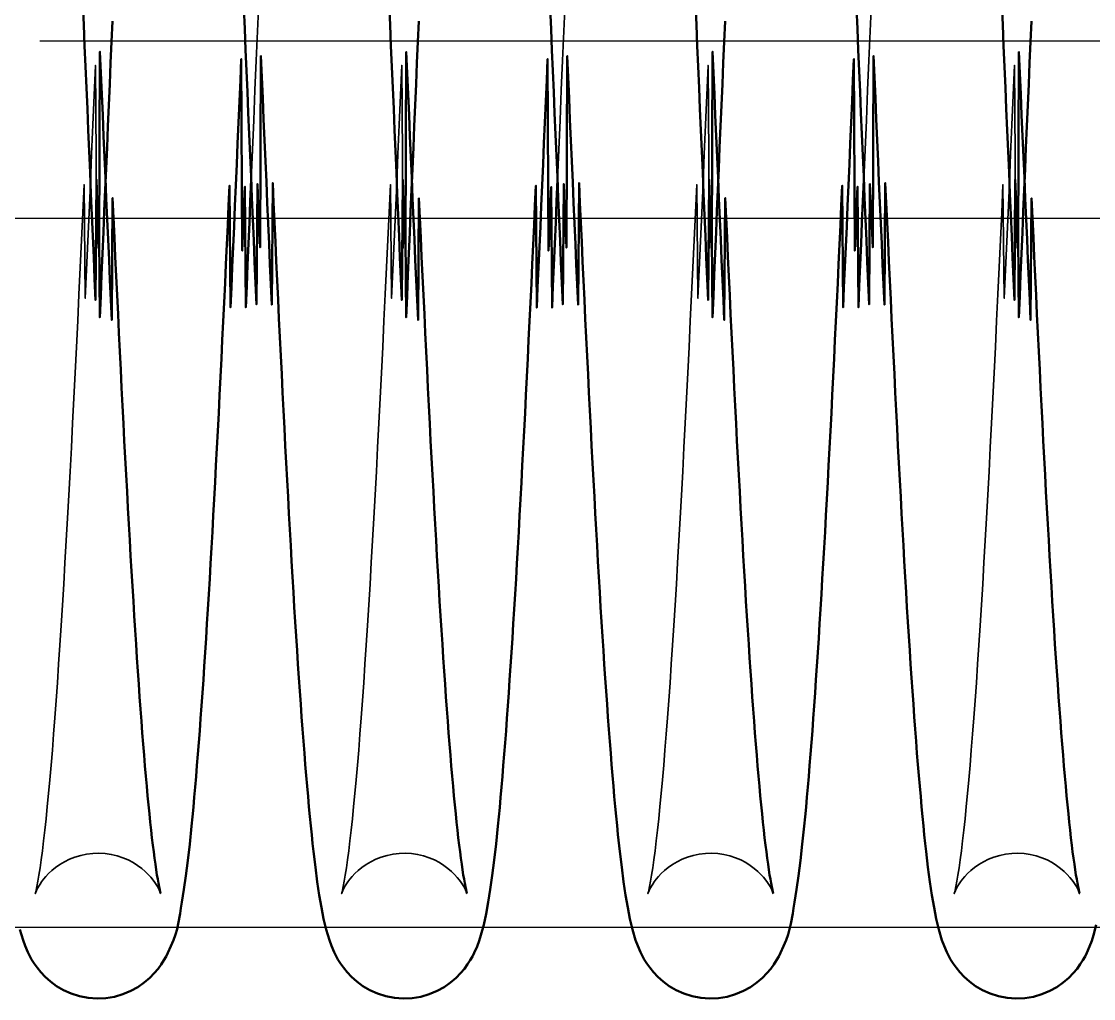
# Model space of a CAD drawing. Header units: millimetres. Extents: x 1448 to 104164, y -19509 to -89.
# Drawn here: x 81476.4 to 81536.9, y -3056.7 to -3001.5 of the extents above; entities that cross this region are included whole.
import ezdxf

# ---------------------------------------------------------------- set-up
doc = ezdxf.new("R2010")
doc.units = ezdxf.units.MM
doc.header["$LTSCALE"] = 60
doc.header["$MEASUREMENT"] = 0
doc.linetypes.add('CENTER', pattern=[2, 1.25, -0.25, 0.25, -0.25])
doc.layers.get('0').update_dxf_attribs({"linetype": 'CONTINUOUS'})
doc.layers.add('cen', color=14, linetype='CONTINUOUS')
doc.layers.add('가려진 것(ISO)', color=7, linetype='CONTINUOUS', lineweight=35)
doc.layers.add('가시적인 것(ISO)', color=7, linetype='CONTINUOUS', lineweight=50)

# ---------------------------------------------------------------- blocks, each defined once
blk = doc.blocks.new('토션스프링1')
at = {"layer": '가려진 것(ISO)', "flags": 128}
for points in [[(21463024.934, -50955456.936), (21463024.862, -50955458.59), (21463024.79, -50955460.254), (21463024.718, -50955461.927), (21463024.646, -50955463.607), (21463024.574, -50955465.293), (21463024.503, -50955466.981)], [(21463042.209, -50955456.939), (21463042.137, -50955458.591), (21463042.066, -50955460.254), (21463041.994, -50955461.926), (21463041.922, -50955463.606), (21463041.85, -50955465.292), (21463041.778, -50955466.982)], [(21463059.485, -50955456.936), (21463059.413, -50955458.59), (21463059.341, -50955460.254), (21463059.27, -50955461.927), (21463059.198, -50955463.607), (21463059.126, -50955465.293), (21463059.054, -50955466.981)], [(21463019.405, -50955507.244), (21463019.4, -50955507.229), (21463019.381, -50955507.177), (21463019.34, -50955507.083), (21463019.269, -50955506.94), (21463019.218, -50955506.847), (21463019.154, -50955506.739), (21463019.073, -50955506.616), (21463018.972, -50955506.478), (21463018.849, -50955506.325), (21463018.702, -50955506.162), (21463018.528, -50955505.993), (21463018.327, -50955505.821), (21463018.097, -50955505.652), (21463017.84, -50955505.491), (21463017.56, -50955505.344), (21463017.259, -50955505.217), (21463016.94, -50955505.113), (21463016.607, -50955505.035), (21463016.264, -50955504.985), (21463015.916, -50955504.965), (21463015.569, -50955504.976), (21463015.225, -50955505.017), (21463014.888, -50955505.087), (21463014.564, -50955505.183), (21463014.258, -50955505.304), (21463013.971, -50955505.445), (21463013.707, -50955505.603), (21463013.469, -50955505.77), (21463013.258, -50955505.941), (21463013.077, -50955506.112), (21463012.922, -50955506.278), (21463012.792, -50955506.433), (21463012.686, -50955506.574), (21463012.599, -50955506.702), (21463012.529, -50955506.815), (21463012.474, -50955506.913), (21463012.398, -50955507.065), (21463012.354, -50955507.166), (21463012.332, -50955507.223), (21463012.324, -50955507.244), (21463012.327, -50955507.234), (21463012.338, -50955507.197), (21463012.354, -50955507.136), (21463012.373, -50955507.055), (21463012.42, -50955506.836), (21463012.474, -50955506.549), (21463012.535, -50955506.199), (21463012.599, -50955505.792), (21463012.666, -50955505.333), (21463012.732, -50955504.828), (21463012.799, -50955504.275), (21463012.868, -50955503.674), (21463012.937, -50955503.027), (21463013.006, -50955502.336), (21463013.077, -50955501.601), (21463013.147, -50955500.825), (21463013.218, -50955500.007), (21463013.289, -50955499.15), (21463013.361, -50955498.254), (21463013.432, -50955497.322), (21463013.503, -50955496.353), (21463013.574, -50955495.35), (21463013.645, -50955494.31), (21463013.716, -50955493.232), (21463013.788, -50955492.119), (21463013.859, -50955490.971), (21463013.931, -50955489.79), (21463014.002, -50955488.577), (21463014.074, -50955487.333), (21463014.146, -50955486.061), (21463014.217, -50955484.76), (21463014.289, -50955483.433), (21463014.361, -50955482.08), (21463014.432, -50955480.703), (21463014.503, -50955479.301), (21463014.575, -50955477.873), (21463014.646, -50955476.418), (21463014.718, -50955474.94), (21463014.79, -50955473.44), (21463014.861, -50955471.919), (21463014.933, -50955470.378), (21463015.005, -50955468.82), (21463015.077, -50955467.246), (21463015.149, -50955473.657), (21463015.22, -50955472.056), (21463015.292, -50955470.443), (21463015.363, -50955468.82), (21463015.434, -50955467.183), (21463015.506, -50955465.534), (21463015.578, -50955463.872), (21463015.649, -50955462.202), (21463015.721, -50955460.523), (21463015.793, -50955470.837), (21463015.865, -50955469.147)], [(21463036.681, -50955507.244), (21463036.676, -50955507.229), (21463036.657, -50955507.177), (21463036.616, -50955507.083), (21463036.545, -50955506.94), (21463036.494, -50955506.847), (21463036.429, -50955506.739), (21463036.348, -50955506.617), (21463036.248, -50955506.478), (21463036.125, -50955506.326), (21463035.978, -50955506.163), (21463035.805, -50955505.994), (21463035.603, -50955505.822), (21463035.373, -50955505.652), (21463035.117, -50955505.491), (21463034.837, -50955505.344), (21463034.536, -50955505.217), (21463034.217, -50955505.114), (21463033.884, -50955505.035), (21463033.541, -50955504.985), (21463033.194, -50955504.965), (21463032.847, -50955504.976), (21463032.502, -50955505.017), (21463032.165, -50955505.086), (21463031.842, -50955505.182), (21463031.536, -50955505.303), (21463031.249, -50955505.445), (21463030.984, -50955505.602), (21463030.746, -50955505.768), (21463030.536, -50955505.94), (21463030.354, -50955506.111), (21463030.198, -50955506.277), (21463030.069, -50955506.432), (21463029.962, -50955506.572), (21463029.874, -50955506.699), (21463029.803, -50955506.811), (21463029.748, -50955506.91), (21463029.673, -50955507.065), (21463029.629, -50955507.166), (21463029.607, -50955507.224), (21463029.6, -50955507.244), (21463029.603, -50955507.234), (21463029.614, -50955507.197), (21463029.629, -50955507.137), (21463029.647, -50955507.056), (21463029.694, -50955506.837), (21463029.75, -50955506.547), (21463029.812, -50955506.195), (21463029.876, -50955505.788), (21463029.941, -50955505.333), (21463030.007, -50955504.827), (21463030.075, -50955504.272), (21463030.143, -50955503.671), (21463030.212, -50955503.023), (21463030.282, -50955502.331), (21463030.353, -50955501.596), (21463030.423, -50955500.819), (21463030.495, -50955500.001), (21463030.566, -50955499.144), (21463030.637, -50955498.25), (21463030.708, -50955497.319), (21463030.779, -50955496.353), (21463030.85, -50955495.347), (21463030.921, -50955494.304), (21463030.992, -50955493.225), (21463031.064, -50955492.111), (21463031.135, -50955490.962), (21463031.207, -50955489.781), (21463031.279, -50955488.569), (21463031.35, -50955487.327), (21463031.422, -50955486.056), (21463031.493, -50955484.757), (21463031.565, -50955483.432), (21463031.636, -50955482.082), (21463031.707, -50955480.705), (21463031.779, -50955479.3), (21463031.851, -50955477.869), (21463031.922, -50955476.413), (21463031.994, -50955474.934), (21463032.066, -50955473.433), (21463032.137, -50955471.913), (21463032.209, -50955470.373), (21463032.281, -50955468.817), (21463032.353, -50955467.245), (21463032.424, -50955473.659), (21463032.496, -50955472.061), (21463032.567, -50955470.451), (21463032.638, -50955468.826), (21463032.71, -50955467.186), (21463032.782, -50955465.534), (21463032.853, -50955463.871), (21463032.925, -50955462.2), (21463032.997, -50955460.521), (21463033.069, -50955470.836), (21463033.141, -50955469.147)], [(21463053.957, -50955507.244), (21463053.952, -50955507.229), (21463053.932, -50955507.177), (21463053.892, -50955507.083), (21463053.821, -50955506.94), (21463053.77, -50955506.847), (21463053.705, -50955506.739), (21463053.624, -50955506.616), (21463053.524, -50955506.478), (21463053.401, -50955506.325), (21463053.253, -50955506.162), (21463053.08, -50955505.993), (21463052.879, -50955505.821), (21463052.648, -50955505.652), (21463052.392, -50955505.491), (21463052.111, -50955505.344), (21463051.811, -50955505.217), (21463051.492, -50955505.113), (21463051.158, -50955505.035), (21463050.815, -50955504.985), (21463050.468, -50955504.965), (21463050.121, -50955504.976), (21463049.776, -50955505.017), (21463049.439, -50955505.087), (21463049.116, -50955505.183), (21463048.809, -50955505.304), (21463048.523, -50955505.445), (21463048.259, -50955505.603), (21463048.02, -50955505.77), (21463047.81, -50955505.941), (21463047.628, -50955506.112), (21463047.473, -50955506.278), (21463047.344, -50955506.433), (21463047.237, -50955506.574), (21463047.15, -50955506.702), (21463047.081, -50955506.815), (21463047.026, -50955506.913), (21463046.949, -50955507.065), (21463046.905, -50955507.166), (21463046.883, -50955507.223), (21463046.876, -50955507.244), (21463046.879, -50955507.234), (21463046.889, -50955507.197), (21463046.905, -50955507.136), (21463046.925, -50955507.055), (21463046.971, -50955506.836), (21463047.026, -50955506.549), (21463047.086, -50955506.199), (21463047.151, -50955505.792), (21463047.217, -50955505.333), (21463047.284, -50955504.828), (21463047.351, -50955504.275), (21463047.419, -50955503.674), (21463047.488, -50955503.027), (21463047.558, -50955502.336), (21463047.628, -50955501.601), (21463047.699, -50955500.825), (21463047.77, -50955500.007), (21463047.841, -50955499.15), (21463047.912, -50955498.254), (21463047.983, -50955497.322), (21463048.055, -50955496.353), (21463048.126, -50955495.35), (21463048.197, -50955494.31), (21463048.268, -50955493.232), (21463048.339, -50955492.119), (21463048.411, -50955490.971), (21463048.482, -50955489.79), (21463048.554, -50955488.577), (21463048.626, -50955487.333), (21463048.697, -50955486.061), (21463048.769, -50955484.76), (21463048.841, -50955483.433), (21463048.912, -50955482.08), (21463048.983, -50955480.703), (21463049.055, -50955479.301), (21463049.126, -50955477.873), (21463049.198, -50955476.418), (21463049.269, -50955474.94), (21463049.341, -50955473.44), (21463049.413, -50955471.919), (21463049.485, -50955470.378), (21463049.557, -50955468.82), (21463049.628, -50955467.246), (21463049.7, -50955473.657), (21463049.772, -50955472.056), (21463049.843, -50955470.443), (21463049.914, -50955468.82), (21463049.986, -50955467.183), (21463050.057, -50955465.534), (21463050.129, -50955463.872), (21463050.201, -50955462.202), (21463050.273, -50955460.523), (21463050.344, -50955470.837), (21463050.416, -50955469.147)], [(21463071.232, -50955507.244), (21463071.228, -50955507.229), (21463071.208, -50955507.177), (21463071.167, -50955507.083), (21463071.097, -50955506.94), (21463071.046, -50955506.847), (21463070.981, -50955506.739), (21463070.9, -50955506.617), (21463070.8, -50955506.478), (21463070.677, -50955506.326), (21463070.53, -50955506.163), (21463070.356, -50955505.994), (21463070.155, -50955505.822), (21463069.924, -50955505.652), (21463069.668, -50955505.491), (21463069.388, -50955505.344), (21463069.088, -50955505.217), (21463068.769, -50955505.114), (21463068.435, -50955505.035), (21463068.092, -50955504.985), (21463067.746, -50955504.965), (21463067.398, -50955504.976), (21463067.053, -50955505.017), (21463066.717, -50955505.086), (21463066.393, -50955505.182), (21463066.087, -50955505.303), (21463065.8, -50955505.445), (21463065.536, -50955505.602), (21463065.297, -50955505.768), (21463065.088, -50955505.94), (21463064.905, -50955506.111), (21463064.75, -50955506.277), (21463064.62, -50955506.432), (21463064.513, -50955506.572), (21463064.425, -50955506.699), (21463064.355, -50955506.811), (21463064.3, -50955506.91), (21463064.224, -50955507.065), (21463064.181, -50955507.166), (21463064.159, -50955507.224), (21463064.152, -50955507.244), (21463064.155, -50955507.234), (21463064.165, -50955507.197), (21463064.18, -50955507.137), (21463064.199, -50955507.056), (21463064.246, -50955506.837), (21463064.302, -50955506.547), (21463064.364, -50955506.195), (21463064.428, -50955505.788), (21463064.493, -50955505.333), (21463064.559, -50955504.827), (21463064.626, -50955504.272), (21463064.695, -50955503.671), (21463064.764, -50955503.023), (21463064.834, -50955502.331), (21463064.904, -50955501.596), (21463064.975, -50955500.819), (21463065.046, -50955500.001), (21463065.117, -50955499.144), (21463065.189, -50955498.25), (21463065.26, -50955497.319), (21463065.33, -50955496.353), (21463065.401, -50955495.347), (21463065.473, -50955494.304), (21463065.544, -50955493.225), (21463065.615, -50955492.111), (21463065.687, -50955490.962), (21463065.759, -50955489.781), (21463065.83, -50955488.569), (21463065.902, -50955487.327), (21463065.973, -50955486.056), (21463066.045, -50955484.757), (21463066.116, -50955483.432), (21463066.188, -50955482.082), (21463066.259, -50955480.705), (21463066.33, -50955479.3), (21463066.402, -50955477.869), (21463066.474, -50955476.413), (21463066.545, -50955474.934), (21463066.617, -50955473.433), (21463066.689, -50955471.913), (21463066.761, -50955470.373), (21463066.832, -50955468.817), (21463066.904, -50955467.245), (21463066.976, -50955473.659), (21463067.047, -50955472.061), (21463067.118, -50955470.451), (21463067.19, -50955468.826), (21463067.262, -50955467.186), (21463067.333, -50955465.534), (21463067.405, -50955463.871), (21463067.477, -50955462.2), (21463067.548, -50955460.521), (21463067.62, -50955470.836), (21463067.692, -50955469.147)]]:
    blk.add_lwpolyline(points, dxfattribs=at)
at = {"layer": '가시적인 것(ISO)', "flags": 128}
for points in [[(21463015.009, -50955457.057), (21463015.06, -50955458.232), (21463015.111, -50955459.413), (21463015.162, -50955460.597), (21463015.213, -50955461.786), (21463015.264, -50955462.978), (21463015.315, -50955464.173), (21463015.366, -50955465.37), (21463015.417, -50955466.568), (21463015.468, -50955467.767), (21463015.518, -50955468.966), (21463015.569, -50955470.165), (21463015.62, -50955471.363), (21463015.671, -50955472.561), (21463015.721, -50955473.761), (21463015.772, -50955466.961), (21463015.823, -50955468.161), (21463015.874, -50955469.361), (21463015.925, -50955470.559), (21463015.976, -50955459.756), (21463016.027, -50955460.951), (21463016.078, -50955462.142), (21463016.129, -50955463.331), (21463016.18, -50955464.515), (21463016.231, -50955465.694), (21463016.282, -50955466.868), (21463016.332, -50955468.036), (21463016.383, -50955469.198), (21463016.434, -50955470.352), (21463016.485, -50955471.499), (21463016.535, -50955472.637), (21463016.586, -50955473.77), (21463016.637, -50955474.895), (21463016.688, -50955468.014), (21463016.739, -50955469.126), (21463016.789, -50955470.23), (21463016.84, -50955471.326), (21463016.891, -50955472.413), (21463016.942, -50955473.49), (21463016.993, -50955474.557), (21463017.044, -50955475.613), (21463017.095, -50955476.659), (21463017.146, -50955477.692), (21463017.197, -50955478.714), (21463017.248, -50955479.722), (21463017.299, -50955480.718), (21463017.349, -50955481.699), (21463017.4, -50955482.666), (21463017.45, -50955483.619), (21463017.501, -50955484.559), (21463017.552, -50955485.486), (21463017.603, -50955486.4), (21463017.653, -50955487.3), (21463017.704, -50955488.185), (21463017.755, -50955489.055), (21463017.806, -50955489.91), (21463017.857, -50955490.749), (21463017.908, -50955491.572), (21463017.958, -50955492.378), (21463018.009, -50955493.166), (21463018.06, -50955493.937), (21463018.11, -50955494.69), (21463018.161, -50955495.425), (21463018.211, -50955496.14), (21463018.261, -50955496.836), (21463018.312, -50955497.513), (21463018.362, -50955498.172), (21463018.412, -50955498.813), (21463018.463, -50955499.434), (21463018.513, -50955500.036), (21463018.563, -50955500.618), (21463018.613, -50955501.18), (21463018.663, -50955501.72), (21463018.713, -50955502.24), (21463018.762, -50955502.738), (21463018.812, -50955503.214), (21463018.861, -50955503.667), (21463018.909, -50955504.098), (21463018.957, -50955504.505), (21463019.005, -50955504.889), (21463019.053, -50955505.25), (21463019.1, -50955505.587), (21463019.146, -50955505.897), (21463019.191, -50955506.181), (21463019.234, -50955506.435), (21463019.274, -50955506.66), (21463019.312, -50955506.854), (21463019.347, -50955507.014), (21463019.376, -50955507.137), (21463019.397, -50955507.216), (21463019.405, -50955507.244)], [(21463015.865, -50955469.147), (21463015.916, -50955467.946), (21463015.967, -50955474.743), (21463016.018, -50955473.54), (21463016.068, -50955472.338), (21463016.119, -50955471.136), (21463016.17, -50955469.936), (21463016.221, -50955468.738), (21463016.271, -50955467.543), (21463016.322, -50955466.347), (21463016.373, -50955465.152), (21463016.424, -50955463.958), (21463016.475, -50955462.766), (21463016.526, -50955461.575), (21463016.577, -50955460.388), (21463016.628, -50955459.204), (21463016.679, -50955458.024)], [(21463032.285, -50955457.062), (21463032.336, -50955458.238), (21463032.387, -50955459.419), (21463032.438, -50955460.603), (21463032.489, -50955461.792), (21463032.54, -50955462.983), (21463032.591, -50955464.177), (21463032.642, -50955465.372), (21463032.693, -50955466.569), (21463032.743, -50955467.766), (21463032.794, -50955468.964), (21463032.845, -50955470.161), (21463032.895, -50955471.359), (21463032.946, -50955472.559), (21463032.997, -50955473.761), (21463033.048, -50955466.962), (21463033.099, -50955468.164), (21463033.15, -50955469.365), (21463033.201, -50955470.564), (21463033.252, -50955459.762), (21463033.303, -50955460.956), (21463033.354, -50955462.148), (21463033.405, -50955463.336), (21463033.456, -50955464.519), (21463033.506, -50955465.698), (21463033.557, -50955466.871), (21463033.608, -50955468.037), (21463033.659, -50955469.197), (21463033.71, -50955470.349), (21463033.76, -50955471.494), (21463033.811, -50955472.634), (21463033.862, -50955473.768), (21463033.913, -50955474.895), (21463033.964, -50955468.016), (21463034.014, -50955469.129), (21463034.065, -50955470.234), (21463034.116, -50955471.33), (21463034.167, -50955472.417), (21463034.218, -50955473.494), (21463034.269, -50955474.561), (21463034.32, -50955475.618), (21463034.371, -50955476.662), (21463034.422, -50955477.695), (21463034.473, -50955478.715), (21463034.523, -50955479.722), (21463034.574, -50955480.716), (21463034.625, -50955481.695), (21463034.675, -50955482.662), (21463034.726, -50955483.616), (21463034.777, -50955484.558), (21463034.828, -50955485.486), (21463034.879, -50955486.401), (21463034.929, -50955487.302), (21463034.98, -50955488.187), (21463035.031, -50955489.058), (21463035.082, -50955489.913), (21463035.133, -50955490.752), (21463035.183, -50955491.575), (21463035.234, -50955492.38), (21463035.285, -50955493.168), (21463035.335, -50955493.939), (21463035.386, -50955494.69), (21463035.436, -50955495.423), (21463035.487, -50955496.137), (21463035.537, -50955496.834), (21463035.588, -50955497.512), (21463035.638, -50955498.172), (21463035.688, -50955498.813), (21463035.739, -50955499.434), (21463035.789, -50955500.037), (21463035.839, -50955500.619), (21463035.889, -50955501.181), (21463035.939, -50955501.721), (21463035.989, -50955502.241), (21463036.038, -50955502.739), (21463036.087, -50955503.214), (21463036.136, -50955503.667), (21463036.185, -50955504.097), (21463036.233, -50955504.505), (21463036.282, -50955504.89), (21463036.329, -50955505.251), (21463036.376, -50955505.587), (21463036.422, -50955505.898), (21463036.466, -50955506.18), (21463036.509, -50955506.435), (21463036.55, -50955506.66), (21463036.588, -50955506.854), (21463036.623, -50955507.014), (21463036.652, -50955507.137), (21463036.673, -50955507.216), (21463036.681, -50955507.244)], [(21463033.141, -50955469.147), (21463033.191, -50955467.947), (21463033.242, -50955474.745), (21463033.293, -50955473.544), (21463033.344, -50955472.344), (21463033.395, -50955471.145), (21463033.445, -50955469.947), (21463033.496, -50955468.75), (21463033.547, -50955467.551), (21463033.598, -50955466.353), (21463033.649, -50955465.156), (21463033.699, -50955463.96), (21463033.75, -50955462.766), (21463033.801, -50955461.575), (21463033.852, -50955460.387), (21463033.903, -50955459.203), (21463033.954, -50955458.023)], [(21463049.561, -50955457.057), (21463049.612, -50955458.232), (21463049.663, -50955459.413), (21463049.713, -50955460.597), (21463049.764, -50955461.786), (21463049.815, -50955462.978), (21463049.866, -50955464.173), (21463049.917, -50955465.37), (21463049.968, -50955466.568), (21463050.019, -50955467.767), (21463050.07, -50955468.966), (21463050.121, -50955470.165), (21463050.171, -50955471.363), (21463050.222, -50955472.561), (21463050.273, -50955473.761), (21463050.324, -50955466.961), (21463050.374, -50955468.161), (21463050.425, -50955469.361), (21463050.476, -50955470.559), (21463050.527, -50955459.756), (21463050.578, -50955460.951), (21463050.629, -50955462.142), (21463050.68, -50955463.331), (21463050.731, -50955464.515), (21463050.782, -50955465.694), (21463050.833, -50955466.868), (21463050.884, -50955468.036), (21463050.935, -50955469.198), (21463050.986, -50955470.352), (21463051.036, -50955471.499), (21463051.087, -50955472.637), (21463051.138, -50955473.77), (21463051.188, -50955474.895), (21463051.239, -50955468.014), (21463051.29, -50955469.126), (21463051.341, -50955470.23), (21463051.392, -50955471.326), (21463051.443, -50955472.413), (21463051.494, -50955473.49), (21463051.545, -50955474.557), (21463051.596, -50955475.613), (21463051.647, -50955476.659), (21463051.698, -50955477.692), (21463051.748, -50955478.714), (21463051.799, -50955479.722), (21463051.85, -50955480.718), (21463051.901, -50955481.699), (21463051.951, -50955482.666), (21463052.002, -50955483.619), (21463052.053, -50955484.559), (21463052.103, -50955485.486), (21463052.154, -50955486.4), (21463052.205, -50955487.3), (21463052.256, -50955488.185), (21463052.307, -50955489.055), (21463052.357, -50955489.91), (21463052.408, -50955490.749), (21463052.459, -50955491.572), (21463052.51, -50955492.378), (21463052.561, -50955493.166), (21463052.611, -50955493.937), (21463052.662, -50955494.69), (21463052.712, -50955495.425), (21463052.763, -50955496.14), (21463052.813, -50955496.836), (21463052.863, -50955497.513), (21463052.914, -50955498.172), (21463052.964, -50955498.813), (21463053.014, -50955499.434), (21463053.065, -50955500.036), (21463053.115, -50955500.618), (21463053.165, -50955501.18), (21463053.215, -50955501.72), (21463053.264, -50955502.24), (21463053.314, -50955502.738), (21463053.363, -50955503.214), (21463053.412, -50955503.667), (21463053.461, -50955504.098), (21463053.509, -50955504.505), (21463053.557, -50955504.889), (21463053.605, -50955505.25), (21463053.652, -50955505.587), (21463053.698, -50955505.897), (21463053.742, -50955506.181), (21463053.785, -50955506.435), (21463053.826, -50955506.66), (21463053.864, -50955506.854), (21463053.898, -50955507.014), (21463053.927, -50955507.137), (21463053.948, -50955507.216), (21463053.957, -50955507.244)], [(21463050.416, -50955469.147), (21463050.467, -50955467.946), (21463050.518, -50955474.743), (21463050.569, -50955473.54), (21463050.62, -50955472.338), (21463050.671, -50955471.136), (21463050.722, -50955469.936), (21463050.772, -50955468.738), (21463050.823, -50955467.543), (21463050.874, -50955466.347), (21463050.924, -50955465.152), (21463050.975, -50955463.958), (21463051.026, -50955462.766), (21463051.077, -50955461.575), (21463051.128, -50955460.388), (21463051.179, -50955459.204), (21463051.23, -50955458.024)], [(21463066.837, -50955457.062), (21463066.888, -50955458.238), (21463066.939, -50955459.419), (21463066.989, -50955460.603), (21463067.04, -50955461.792), (21463067.091, -50955462.983), (21463067.142, -50955464.177), (21463067.193, -50955465.372), (21463067.244, -50955466.569), (21463067.295, -50955467.766), (21463067.346, -50955468.964), (21463067.396, -50955470.161), (21463067.447, -50955471.359), (21463067.498, -50955472.559), (21463067.549, -50955473.761), (21463067.599, -50955466.962), (21463067.65, -50955468.164), (21463067.701, -50955469.365), (21463067.752, -50955470.564), (21463067.803, -50955459.762), (21463067.854, -50955460.956), (21463067.905, -50955462.148), (21463067.956, -50955463.336), (21463068.007, -50955464.519), (21463068.058, -50955465.698), (21463068.109, -50955466.871), (21463068.16, -50955468.037), (21463068.21, -50955469.197), (21463068.261, -50955470.349), (21463068.312, -50955471.494), (21463068.363, -50955472.634), (21463068.413, -50955473.768), (21463068.464, -50955474.895), (21463068.515, -50955468.016), (21463068.566, -50955469.129), (21463068.617, -50955470.234), (21463068.668, -50955471.33), (21463068.719, -50955472.417), (21463068.77, -50955473.494), (21463068.821, -50955474.561), (21463068.872, -50955475.618), (21463068.923, -50955476.662), (21463068.973, -50955477.695), (21463069.024, -50955478.715), (21463069.075, -50955479.722), (21463069.126, -50955480.716), (21463069.176, -50955481.695), (21463069.227, -50955482.662), (21463069.278, -50955483.616), (21463069.328, -50955484.558), (21463069.379, -50955485.486), (21463069.43, -50955486.401), (21463069.481, -50955487.302), (21463069.532, -50955488.187), (21463069.583, -50955489.058), (21463069.633, -50955489.913), (21463069.684, -50955490.752), (21463069.735, -50955491.575), (21463069.786, -50955492.38), (21463069.836, -50955493.168), (21463069.887, -50955493.939), (21463069.937, -50955494.69), (21463069.988, -50955495.423), (21463070.038, -50955496.137), (21463070.089, -50955496.834), (21463070.139, -50955497.512), (21463070.189, -50955498.172), (21463070.24, -50955498.813), (21463070.29, -50955499.434), (21463070.34, -50955500.037), (21463070.391, -50955500.619), (21463070.441, -50955501.181), (21463070.49, -50955501.721), (21463070.54, -50955502.241), (21463070.59, -50955502.739), (21463070.639, -50955503.214), (21463070.688, -50955503.667), (21463070.736, -50955504.097), (21463070.785, -50955504.505), (21463070.833, -50955504.89), (21463070.881, -50955505.251), (21463070.928, -50955505.587), (21463070.974, -50955505.898), (21463071.018, -50955506.18), (21463071.061, -50955506.435), (21463071.101, -50955506.66), (21463071.139, -50955506.854), (21463071.174, -50955507.014), (21463071.203, -50955507.137), (21463071.224, -50955507.216), (21463071.232, -50955507.244)], [(21463067.692, -50955469.147), (21463067.743, -50955467.947), (21463067.794, -50955474.745), (21463067.845, -50955473.544), (21463067.895, -50955472.344), (21463067.946, -50955471.145), (21463067.997, -50955469.947), (21463068.048, -50955468.75), (21463068.098, -50955467.551), (21463068.149, -50955466.353), (21463068.2, -50955465.156), (21463068.251, -50955463.96), (21463068.302, -50955462.766), (21463068.353, -50955461.575), (21463068.404, -50955460.387), (21463068.455, -50955459.203), (21463068.506, -50955458.023)], [(21463024.503, -50955466.981), (21463024.452, -50955468.181), (21463024.401, -50955469.381), (21463024.35, -50955470.581), (21463024.299, -50955471.78), (21463024.249, -50955472.977), (21463024.198, -50955474.175), (21463024.147, -50955467.374), (21463024.097, -50955468.573), (21463024.046, -50955469.772), (21463023.995, -50955470.97), (21463023.944, -50955460.166), (21463023.893, -50955461.36), (21463023.842, -50955462.551), (21463023.791, -50955463.739), (21463023.74, -50955464.923), (21463023.689, -50955466.102), (21463023.638, -50955467.276), (21463023.587, -50955468.445), (21463023.536, -50955469.607), (21463023.485, -50955470.761), (21463023.435, -50955471.909), (21463023.384, -50955473.048), (21463023.333, -50955474.179), (21463023.283, -50955467.304), (21463023.232, -50955468.422), (21463023.181, -50955469.533), (21463023.13, -50955470.636), (21463023.079, -50955471.732), (21463023.028, -50955472.818), (21463022.977, -50955473.895), (21463022.926, -50955474.963), (21463022.875, -50955476.02), (21463022.824, -50955477.066), (21463022.773, -50955478.101), (21463022.722, -50955479.125), (21463022.671, -50955480.135), (21463022.621, -50955481.133), (21463022.57, -50955482.117), (21463022.519, -50955483.087), (21463022.468, -50955484.043), (21463022.417, -50955484.985), (21463022.367, -50955485.914), (21463022.316, -50955486.83), (21463022.265, -50955487.732), (21463022.214, -50955488.621), (21463022.163, -50955489.495), (21463022.112, -50955490.354), (21463022.061, -50955491.198), (21463022.01, -50955492.027), (21463021.958, -50955492.84), (21463021.907, -50955493.637), (21463021.856, -50955494.417), (21463021.805, -50955495.18), (21463021.754, -50955495.925), (21463021.703, -50955496.653), (21463021.651, -50955497.363), (21463021.6, -50955498.054), (21463021.549, -50955498.726), (21463021.498, -50955499.38), (21463021.447, -50955500.015), (21463021.396, -50955500.632), (21463021.345, -50955501.231), (21463021.294, -50955501.812), (21463021.243, -50955502.375), (21463021.191, -50955502.92), (21463021.139, -50955503.446), (21463021.035, -50955504.446), (21463020.928, -50955505.374), (21463020.82, -50955506.232), (21463020.708, -50955507.018), (21463020.594, -50955507.733), (21463020.543, -50955508.059), (21463020.495, -50955508.367), (21463020.39, -50955508.956), (21463020.321, -50955509.251), (21463020.233, -50955509.554), (21463020.122, -50955509.874), (21463019.981, -50955510.216), (21463019.804, -50955510.588), (21463019.701, -50955510.788), (21463019.581, -50955511.002), (21463019.435, -50955511.234), (21463019.257, -50955511.479), (21463019.041, -50955511.736), (21463018.782, -50955512.001), (21463018.474, -50955512.264), (21463018.119, -50955512.513), (21463017.716, -50955512.736), (21463017.274, -50955512.921), (21463016.803, -50955513.059), (21463016.311, -50955513.14), (21463015.808, -50955513.163), (21463015.306, -50955513.127), (21463014.819, -50955513.032), (21463014.353, -50955512.883), (21463013.919, -50955512.689), (21463013.528, -50955512.46), (21463013.183, -50955512.206), (21463012.885, -50955511.94), (21463012.635, -50955511.675), (21463012.429, -50955511.42), (21463012.259, -50955511.178), (21463012.12, -50955510.952), (21463012.004, -50955510.743), (21463011.907, -50955510.548), (21463011.755, -50955510.193), (21463011.636, -50955509.869), (21463011.453, -50955509.262)], [(21463041.778, -50955466.982), (21463041.727, -50955468.182), (21463041.677, -50955469.384), (21463041.626, -50955470.585), (21463041.575, -50955471.786), (21463041.524, -50955472.986), (21463041.474, -50955474.184), (21463041.423, -50955467.38), (21463041.372, -50955468.578), (21463041.321, -50955469.775), (21463041.27, -50955470.971), (21463041.22, -50955460.166), (21463041.169, -50955461.359), (21463041.118, -50955462.55), (21463041.067, -50955463.738), (21463041.016, -50955464.921), (21463040.965, -50955466.101), (21463040.914, -50955467.276), (21463040.863, -50955468.445), (21463040.812, -50955469.608), (21463040.761, -50955470.765), (21463040.71, -50955471.914), (21463040.659, -50955473.055), (21463040.609, -50955474.188), (21463040.558, -50955467.312), (21463040.507, -50955468.428), (21463040.457, -50955469.537), (21463040.406, -50955470.639), (21463040.355, -50955471.733), (21463040.304, -50955472.819), (21463040.253, -50955473.895), (21463040.202, -50955474.962), (21463040.151, -50955476.019), (21463040.1, -50955477.065), (21463040.049, -50955478.1), (21463039.998, -50955479.124), (21463039.947, -50955480.136), (21463039.896, -50955481.134), (21463039.845, -50955482.12), (21463039.794, -50955483.092), (21463039.744, -50955484.049), (21463039.693, -50955484.992), (21463039.642, -50955485.92), (21463039.591, -50955486.835), (21463039.54, -50955487.736), (21463039.49, -50955488.623), (21463039.439, -50955489.496), (21463039.388, -50955490.355), (21463039.336, -50955491.198), (21463039.285, -50955492.027), (21463039.234, -50955492.839), (21463039.183, -50955493.636), (21463039.132, -50955494.416), (21463039.081, -50955495.179), (21463039.029, -50955495.925), (21463038.978, -50955496.654), (21463038.927, -50955497.364), (21463038.876, -50955498.057), (21463038.825, -50955498.731), (21463038.773, -50955499.385), (21463038.722, -50955500.021), (21463038.671, -50955500.638), (21463038.62, -50955501.236), (21463038.57, -50955501.815), (21463038.519, -50955502.377), (21463038.468, -50955502.92), (21463038.416, -50955503.445), (21463038.312, -50955504.441), (21463038.207, -50955505.366), (21463038.098, -50955506.223), (21463037.986, -50955507.011), (21463037.87, -50955507.733), (21463037.749, -50955508.389), (21463037.617, -50955508.999), (21463037.455, -50955509.597), (21463037.359, -50955509.904), (21463037.241, -50955510.23), (21463037.08, -50955510.591), (21463036.978, -50955510.79), (21463036.856, -50955511.002), (21463036.711, -50955511.232), (21463036.533, -50955511.478), (21463036.317, -50955511.735), (21463036.058, -50955512.001), (21463035.75, -50955512.264), (21463035.394, -50955512.513), (21463034.991, -50955512.736), (21463034.55, -50955512.921), (21463034.079, -50955513.059), (21463033.587, -50955513.14), (21463033.083, -50955513.163), (21463032.582, -50955513.127), (21463032.094, -50955513.032), (21463031.628, -50955512.883), (21463031.195, -50955512.689), (21463030.804, -50955512.46), (21463030.458, -50955512.205), (21463030.16, -50955511.94), (21463029.911, -50955511.676), (21463029.705, -50955511.42), (21463029.535, -50955511.178), (21463029.396, -50955510.952), (21463029.28, -50955510.743), (21463029.183, -50955510.548), (21463029.031, -50955510.193), (21463028.911, -50955509.868), (21463028.73, -50955509.263), (21463028.59, -50955508.666), (21463028.462, -50955508.026), (21463028.342, -50955507.331), (21463028.23, -50955506.578), (21463028.122, -50955505.761), (21463028.018, -50955504.877), (21463027.967, -50955504.408), (21463027.916, -50955503.921), (21463027.864, -50955503.414), (21463027.813, -50955502.888), (21463027.761, -50955502.341), (21463027.709, -50955501.774), (21463027.657, -50955501.188), (21463027.606, -50955500.582), (21463027.554, -50955499.957), (21463027.502, -50955499.313), (21463027.451, -50955498.65), (21463027.399, -50955497.969), (21463027.348, -50955497.271), (21463027.296, -50955496.555), (21463027.245, -50955495.821), (21463027.193, -50955495.071), (21463027.142, -50955494.304), (21463027.091, -50955493.521), (21463027.039, -50955492.722), (21463026.988, -50955491.908), (21463026.937, -50955491.078), (21463026.886, -50955490.233), (21463026.835, -50955489.373), (21463026.784, -50955488.499), (21463026.734, -50955487.611), (21463026.683, -50955486.71), (21463026.632, -50955485.793), (21463026.581, -50955484.86), (21463026.53, -50955483.913), (21463026.479, -50955482.952), (21463026.428, -50955481.976), (21463026.377, -50955480.988), (21463026.326, -50955479.986), (21463026.275, -50955478.972), (21463026.224, -50955477.947), (21463026.173, -50955476.91), (21463026.122, -50955475.862), (21463026.071, -50955474.804), (21463026.021, -50955473.737), (21463025.97, -50955472.66), (21463025.919, -50955471.574), (21463025.868, -50955470.48), (21463025.817, -50955469.379), (21463025.767, -50955468.27), (21463025.716, -50955467.152), (21463025.665, -50955474.025), (21463025.614, -50955472.889), (21463025.563, -50955471.745), (21463025.512, -50955470.594), (21463025.462, -50955469.435), (21463025.411, -50955468.27), (21463025.36, -50955467.1), (21463025.309, -50955465.924), (21463025.258, -50955464.744), (21463025.207, -50955463.56), (21463025.156, -50955462.372), (21463025.105, -50955461.182), (21463025.054, -50955459.989), (21463025.003, -50955470.795), (21463024.952, -50955469.6), (21463024.902, -50955468.405), (21463024.851, -50955467.209), (21463024.8, -50955474.011), (21463024.75, -50955472.811), (21463024.699, -50955471.61), (21463024.648, -50955470.407), (21463024.597, -50955469.205), (21463024.546, -50955468.002), (21463024.495, -50955466.801), (21463024.444, -50955465.601), (21463024.393, -50955464.404), (21463024.342, -50955463.209), (21463024.291, -50955462.018), (21463024.24, -50955460.83), (21463024.189, -50955459.648), (21463024.138, -50955458.47), (21463024.088, -50955457.299)], [(21463059.054, -50955466.981), (21463059.003, -50955468.181), (21463058.952, -50955469.381), (21463058.902, -50955470.581), (21463058.851, -50955471.78), (21463058.8, -50955472.977), (21463058.75, -50955474.175), (21463058.699, -50955467.374), (21463058.648, -50955468.573), (21463058.597, -50955469.772), (21463058.546, -50955470.97), (21463058.495, -50955460.166), (21463058.444, -50955461.36), (21463058.393, -50955462.551), (21463058.342, -50955463.739), (21463058.291, -50955464.923), (21463058.241, -50955466.102), (21463058.19, -50955467.276), (21463058.139, -50955468.445), (21463058.088, -50955469.607), (21463058.037, -50955470.761), (21463057.986, -50955471.909), (21463057.936, -50955473.048), (21463057.885, -50955474.179), (21463057.834, -50955467.304), (21463057.783, -50955468.422), (21463057.733, -50955469.533), (21463057.682, -50955470.636), (21463057.631, -50955471.732), (21463057.58, -50955472.818), (21463057.529, -50955473.895), (21463057.478, -50955474.963), (21463057.427, -50955476.02), (21463057.376, -50955477.066), (21463057.325, -50955478.101), (21463057.274, -50955479.125), (21463057.223, -50955480.135), (21463057.172, -50955481.133), (21463057.121, -50955482.117), (21463057.07, -50955483.087), (21463057.02, -50955484.043), (21463056.969, -50955484.985), (21463056.918, -50955485.914), (21463056.867, -50955486.83), (21463056.816, -50955487.732), (21463056.765, -50955488.621), (21463056.714, -50955489.495), (21463056.663, -50955490.354), (21463056.612, -50955491.198), (21463056.561, -50955492.027), (21463056.51, -50955492.84), (21463056.459, -50955493.637), (21463056.408, -50955494.417), (21463056.356, -50955495.18), (21463056.305, -50955495.925), (21463056.254, -50955496.653), (21463056.203, -50955497.363), (21463056.152, -50955498.054), (21463056.101, -50955498.726), (21463056.05, -50955499.38), (21463055.999, -50955500.015), (21463055.948, -50955500.632), (21463055.897, -50955501.231), (21463055.846, -50955501.812), (21463055.794, -50955502.375), (21463055.743, -50955502.92), (21463055.691, -50955503.446), (21463055.586, -50955504.446), (21463055.48, -50955505.374), (21463055.371, -50955506.232), (21463055.26, -50955507.018), (21463055.146, -50955507.733), (21463055.094, -50955508.059), (21463055.047, -50955508.367), (21463054.941, -50955508.956), (21463054.872, -50955509.251), (21463054.785, -50955509.554), (21463054.673, -50955509.874), (21463054.532, -50955510.216), (21463054.356, -50955510.588), (21463054.253, -50955510.788), (21463054.133, -50955511.002), (21463053.987, -50955511.234), (21463053.809, -50955511.479), (21463053.593, -50955511.736), (21463053.333, -50955512.001), (21463053.025, -50955512.264), (21463052.67, -50955512.513), (21463052.268, -50955512.736), (21463051.825, -50955512.921), (21463051.354, -50955513.059), (21463050.862, -50955513.14), (21463050.359, -50955513.163), (21463049.858, -50955513.127), (21463049.37, -50955513.032), (21463048.904, -50955512.883), (21463048.47, -50955512.689), (21463048.079, -50955512.46), (21463047.734, -50955512.206), (21463047.436, -50955511.94), (21463047.187, -50955511.675), (21463046.98, -50955511.42), (21463046.811, -50955511.178), (21463046.671, -50955510.952), (21463046.556, -50955510.743), (21463046.459, -50955510.548), (21463046.306, -50955510.193), (21463046.187, -50955509.869), (21463046.004, -50955509.262), (21463045.865, -50955508.665), (21463045.739, -50955508.03), (21463045.62, -50955507.335), (21463045.506, -50955506.578), (21463045.398, -50955505.757), (21463045.292, -50955504.868), (21463045.189, -50955503.91), (21463045.138, -50955503.403), (21463045.087, -50955502.878), (21463045.036, -50955502.334), (21463044.984, -50955501.77), (21463044.933, -50955501.187), (21463044.881, -50955500.584), (21463044.83, -50955499.962), (21463044.778, -50955499.32), (21463044.727, -50955498.659), (21463044.676, -50955497.979), (21463044.624, -50955497.281), (21463044.573, -50955496.566), (21463044.521, -50955495.833), (21463044.47, -50955495.082), (21463044.418, -50955494.315), (21463044.367, -50955493.531), (21463044.316, -50955492.731), (21463044.265, -50955491.915), (21463044.213, -50955491.084), (21463044.162, -50955490.237), (21463044.111, -50955489.376), (21463044.06, -50955488.501), (21463044.009, -50955487.611), (21463043.958, -50955486.708), (21463043.908, -50955485.791), (21463043.857, -50955484.861), (21463043.806, -50955483.917), (21463043.755, -50955482.957), (21463043.704, -50955481.984), (21463043.654, -50955480.996), (21463043.603, -50955479.996), (21463043.552, -50955478.982), (21463043.501, -50955477.957), (21463043.45, -50955476.92), (21463043.399, -50955475.872), (21463043.348, -50955474.813), (21463043.297, -50955473.745), (21463043.246, -50955472.667), (21463043.195, -50955471.579), (21463043.144, -50955470.484), (21463043.093, -50955469.38), (21463043.042, -50955468.269), (21463042.992, -50955467.151), (21463042.941, -50955474.027), (21463042.89, -50955472.893), (21463042.839, -50955471.752), (21463042.789, -50955470.602), (21463042.738, -50955469.445), (21463042.687, -50955468.281), (21463042.636, -50955467.111), (21463042.585, -50955465.936), (21463042.534, -50955464.756), (21463042.483, -50955463.571), (21463042.432, -50955462.383), (21463042.381, -50955461.191), (21463042.33, -50955459.997), (21463042.279, -50955470.801), (21463042.228, -50955469.604), (21463042.178, -50955468.406), (21463042.127, -50955467.208), (21463042.076, -50955474.011), (21463042.025, -50955472.814), (21463041.975, -50955471.615), (21463041.924, -50955470.414), (21463041.873, -50955469.213), (21463041.822, -50955468.013), (21463041.771, -50955466.812), (21463041.72, -50955465.613), (21463041.669, -50955464.416), (21463041.618, -50955463.221), (21463041.567, -50955462.029), (21463041.516, -50955460.841), (21463041.465, -50955459.657), (21463041.415, -50955458.479), (21463041.364, -50955457.305)], [(21463072.168, -50955508.999), (21463072.007, -50955509.597), (21463071.91, -50955509.904), (21463071.792, -50955510.23), (21463071.632, -50955510.591), (21463071.529, -50955510.79), (21463071.408, -50955511.002), (21463071.262, -50955511.232), (21463071.084, -50955511.478), (21463070.869, -50955511.735), (21463070.609, -50955512.001), (21463070.302, -50955512.264), (21463069.946, -50955512.513), (21463069.543, -50955512.736), (21463069.101, -50955512.921), (21463068.63, -50955513.059), (21463068.138, -50955513.14), (21463067.635, -50955513.163), (21463067.134, -50955513.127), (21463066.646, -50955513.032), (21463066.18, -50955512.883), (21463065.746, -50955512.689), (21463065.355, -50955512.46), (21463065.01, -50955512.205), (21463064.712, -50955511.94), (21463064.462, -50955511.676), (21463064.256, -50955511.42), (21463064.086, -50955511.178), (21463063.947, -50955510.952), (21463063.831, -50955510.743), (21463063.734, -50955510.548), (21463063.582, -50955510.193), (21463063.462, -50955509.868), (21463063.281, -50955509.263), (21463063.141, -50955508.666), (21463063.013, -50955508.026), (21463062.894, -50955507.331), (21463062.781, -50955506.578), (21463062.674, -50955505.761), (21463062.57, -50955504.877), (21463062.518, -50955504.408), (21463062.467, -50955503.921), (21463062.416, -50955503.414), (21463062.364, -50955502.888), (21463062.312, -50955502.341), (21463062.261, -50955501.774), (21463062.209, -50955501.188), (21463062.157, -50955500.582), (21463062.105, -50955499.957), (21463062.054, -50955499.313), (21463062.002, -50955498.65), (21463061.951, -50955497.969), (21463061.899, -50955497.271), (21463061.848, -50955496.555), (21463061.796, -50955495.821), (21463061.745, -50955495.071), (21463061.693, -50955494.304), (21463061.642, -50955493.521), (21463061.591, -50955492.722), (21463061.54, -50955491.908), (21463061.489, -50955491.078), (21463061.438, -50955490.233), (21463061.387, -50955489.373), (21463061.336, -50955488.499), (21463061.285, -50955487.611), (21463061.234, -50955486.71), (21463061.184, -50955485.793), (21463061.133, -50955484.86), (21463061.082, -50955483.913), (21463061.031, -50955482.952), (21463060.98, -50955481.976), (21463060.929, -50955480.988), (21463060.878, -50955479.986), (21463060.827, -50955478.972), (21463060.776, -50955477.947), (21463060.725, -50955476.91), (21463060.674, -50955475.862), (21463060.623, -50955474.804), (21463060.572, -50955473.737), (21463060.521, -50955472.66), (21463060.47, -50955471.574), (21463060.419, -50955470.48), (21463060.369, -50955469.379), (21463060.318, -50955468.27), (21463060.267, -50955467.152), (21463060.217, -50955474.025), (21463060.166, -50955472.889), (21463060.115, -50955471.745), (21463060.064, -50955470.594), (21463060.013, -50955469.435), (21463059.962, -50955468.27), (21463059.911, -50955467.1), (21463059.86, -50955465.924), (21463059.809, -50955464.744), (21463059.758, -50955463.56), (21463059.707, -50955462.372), (21463059.656, -50955461.182), (21463059.605, -50955459.989), (21463059.555, -50955470.795), (21463059.504, -50955469.6), (21463059.453, -50955468.405), (21463059.403, -50955467.209), (21463059.352, -50955474.011), (21463059.301, -50955472.811), (21463059.25, -50955471.61), (21463059.199, -50955470.407), (21463059.148, -50955469.205), (21463059.097, -50955468.002), (21463059.047, -50955466.801), (21463058.996, -50955465.601), (21463058.945, -50955464.404), (21463058.894, -50955463.209), (21463058.843, -50955462.018), (21463058.792, -50955460.83), (21463058.741, -50955459.648), (21463058.69, -50955458.47), (21463058.639, -50955457.299)]]:
    blk.add_lwpolyline(points, dxfattribs=at)
blk = doc.blocks.new('토션스프링12345')
blk.add_blockref('토션스프링1', (1400.606, -3974.283))

msp = doc.modelspace()

# ---------------------------------------------------------------- linework, layer by layer
at = {"color": 3}
for p, q in [((79607.442, -3012.641), (85865.368, -3012.641)), ((85582.442, -3052.641), (79782.442, -3052.641)), ((82025.398, -3052.641), (80987.372, -3052.641))]:
    msp.add_line(p, q, dxfattribs=at)
at = {"layer": 'cen', "linetype": 'CENTER'}
msp.add_line((79557.442, -3002.641), (85915.368, -3002.641), dxfattribs=at)

# ---------------------------------------------------------------- block references
msp.add_blockref('토션스프링12345', (-21382935.757, 50956430.79))

doc.saveas('drawing.dxf')
